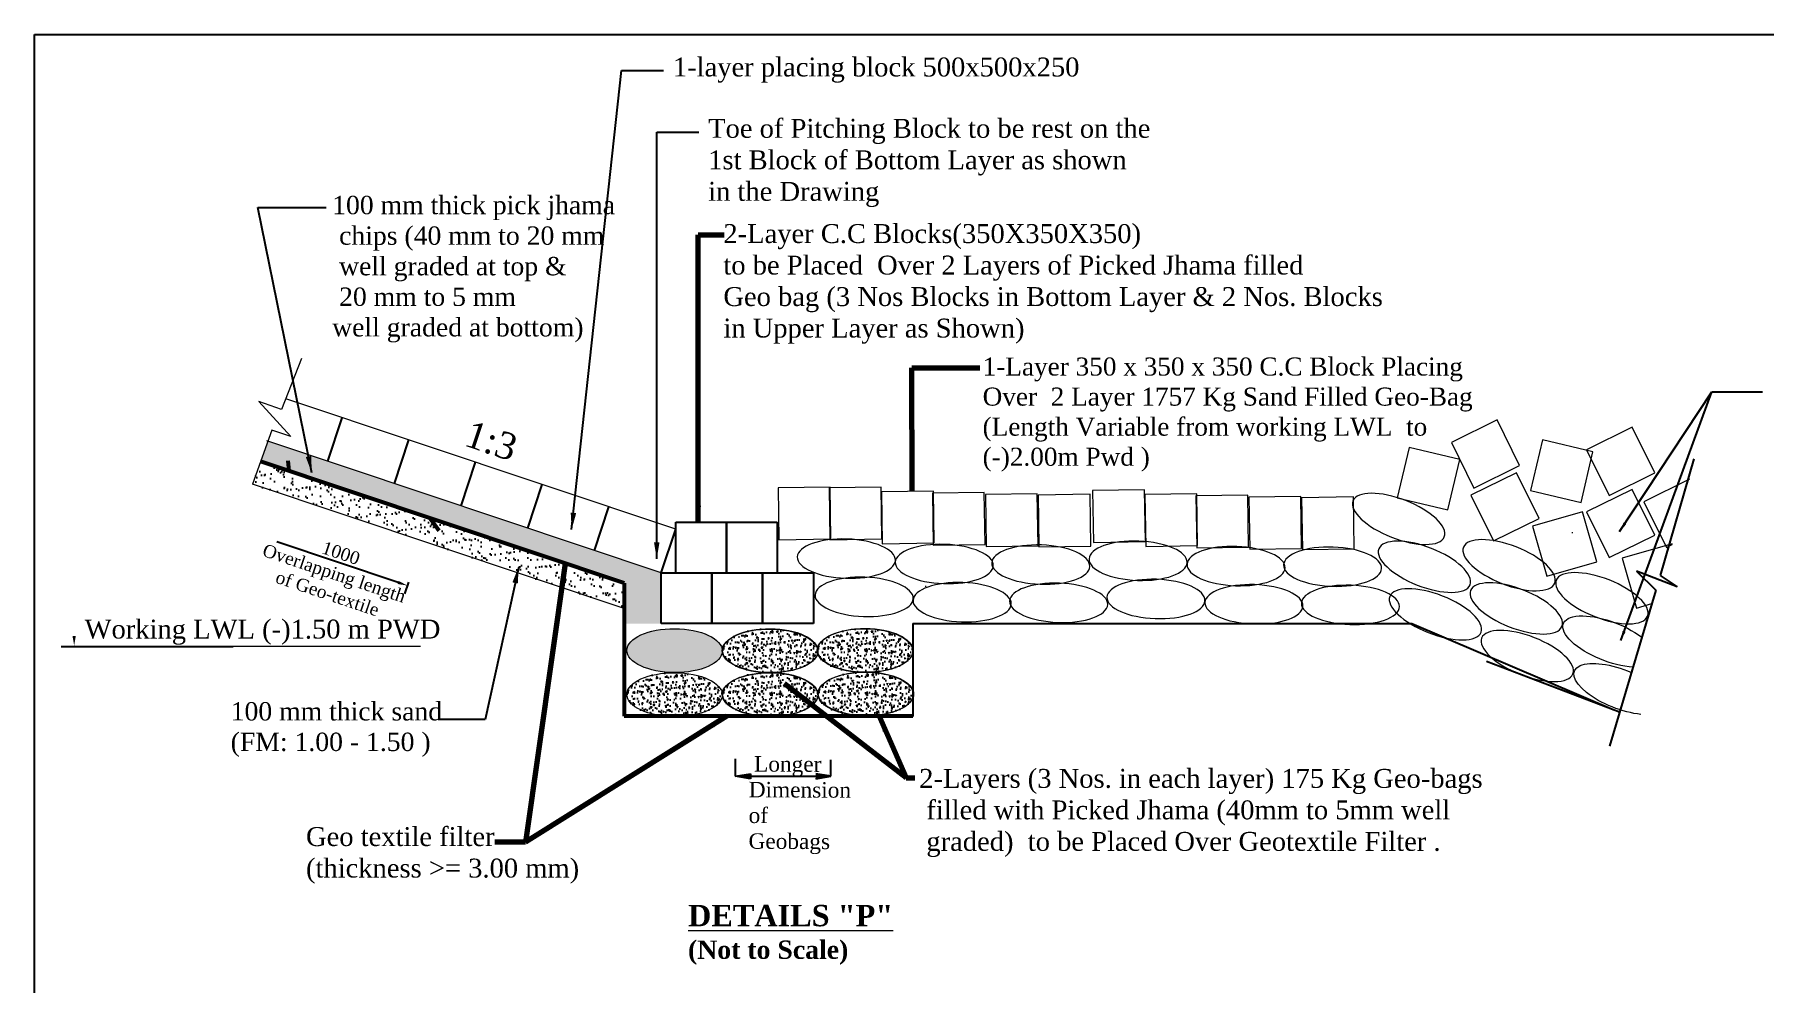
# Model space of a CAD drawing. Header units: metres. Extents: x -2434 to 11656, y -15288 to 8109.
# Drawn here: x 2585.4 to 2658, y -14400.9 to -14361.1 of the extents above; entities that cross this region are included whole.
import ezdxf

# ---------------------------------------------------------------- set-up
doc = ezdxf.new("R2010")
doc.units = ezdxf.units.M
doc.layers.add('LINE', color=7, linetype='Continuous')
doc.styles.get("Standard").update_dxf_attribs({"font": 'times.ttf'})
doc.dimstyles.get("Standard").update_dxf_attribs({"dimtxt": 0.5, "dimasz": 0.4075, "dimexe": 0.364, "dimexo": 0.219, "dimgap": 0.09, "dimtad": 0, "dimdec": 0, "dimlfac": 1000, "dimzin": 0, "dimdsep": 46, "dimtxsty": 'Standard', "dimcen": 0.09, "dimadec": 0, "dimazin": 0, "dimtfac": 1, "dimtdec": 0, "dimtofl": 0, "dimtmove": 0, "dimatfit": 3, "dimfxl": 1, "dimtolj": 1, "dimtzin": 0, "dimarcsym": 0})

# ---------------------------------------------------------------- blocks, each defined once
blk = doc.blocks.new('0.35')
at = {"color": 0, "linetype": 'Continuous', "lineweight": -3, "ltscale": 0.5}
for p, q in [((1035.635, 411.98), (1035.985, 411.98)), ((1035.635, 411.63), (1035.635, 411.98)), ((1035.985, 411.98), (1035.985, 411.63)), ((1035.985, 411.63), (1035.635, 411.63))]:
    blk.add_line(p, q, dxfattribs=at)

msp = doc.modelspace()

# ---------------------------------------------------------------- hatches: boundary and pattern name
at = {"linetype": 'Continuous', "lineweight": -3, "ltscale": 0.5}
h = msp.add_hatch(dxfattribs=at)
h.set_pattern_fill('AR-CONC', color=0, scale=0.0027, style=0)
h.set_pattern_definition([(50, (1828.19735, -14495.67746), (0.4918986, -0.04303553), [0.051435, -0.565785]), (355, (1828.19735, -14495.67746), (-0.09515563, 0.51585294), [0.041148, -0.452628]), (100.451, (1828.23834, -14495.68104), (0.39674475, 0.47281506), [0.043713, -0.480843]), (46.1842, (1828.19735, -14495.5403), (0.7319134, -0.1135143), [0.0771525, -0.8486775]), (96.6356, (1828.25835, -14495.54976), (0.64099143, 0.668049), [0.0655695, -0.7212645]), (351.184, (1828.19735, -14495.5403), (0.6409924, 0.6680478), [0.061722, -0.678942]), (21, (1828.26593, -14495.5746), (0.40936018, -0.2761169), [0.051435, -0.565785]), (326, (1828.26593, -14495.5746), (0.16686548, 0.4973075), [0.041148, -0.452628]), (71.4514, (1828.30005, -14495.5976), (0.57622453, 0.22119172), [0.043713, -0.480843]), (37.5, (1828.19735, -14495.67746), (0.00833923, 0.228298605), [0, -0.4471416, 0, -0.459486, 0, -0.4543425]), (7.5, (1828.19735, -14495.67746), (0.18041309, 0.27048755), [0, -0.2619756, 0, -0.4368546, 0, -0.1731645]), (327.5, (1828.04442, -14495.67746), (0.366094607, -0.01546761), [0, -0.17145, 0, -0.534924, 0, -0.709803]), (317.5, (1827.97584, -14495.67746), (0.39994879, 0.06865153), [0, -0.222885, 0, -0.3552444, 0, -0.504063])])
h.paths.add_polyline_path([(2595.203117, -14378.13772), (2594.899664, -14378.997748), (2610.156027, -14384.103026), (2610.156027, -14385.792114), (2611.712118, -14385.792114), (2611.712118, -14383.662364)])
edge = h.paths.add_edge_path()
edge.add_ellipse((2612.27652, -14386.929412), major_axis=(-2.002045, 0.013106), ratio=0.459670532, start_angle=0, end_angle=360)
h = msp.add_hatch(dxfattribs=at)
h.set_pattern_fill('AR-SAND', color=0, scale=0.0117, style=0)
h.set_pattern_definition([(37.5, (2883.40636, -14041.50546), (-0.01872037, 0.5726135), [0, -0.4517136, 0, -0.505206, 0, -0.4829175]), (7.5, (2883.40636, -14041.50546), (0.5259422, 0.8386854), [0, -0.2436876, 0, -0.4071366, 0, -0.1560195]), (327.5, (2883.0408, -14041.50546), (0.9254611, 0.0016815), [0, -0.14859, 0, -0.534924, 0, -0.698373]), (317.5, (2883.0408, -14041.5055), (0.893361, 0.2608273), [0, -0.074295, 0, -0.3506724, 0, -0.401193])])
h.paths.add_polyline_path([(2610.156027, -14385.164917), (2610.156027, -14384.103026), (2594.899664, -14378.997748), (2594.564553, -14379.9475)])
h = msp.add_hatch(dxfattribs=at)
h.set_pattern_fill('AR-CONC', color=0, scale=0.0027, style=0)
h.set_pattern_definition([(50, (2886.82745, -14040.62345), (0.4918986, -0.04303553), [0.051435, -0.565785]), (355, (2886.82745, -14040.62345), (-0.09515563, 0.51585294), [0.041148, -0.452628]), (100.451, (2886.86845, -14040.62704), (0.39674475, 0.47281506), [0.043713, -0.480843]), (46.1842, (2886.82745, -14040.4863), (0.7319134, -0.1135143), [0.0771525, -0.8486775]), (96.6356, (2886.88845, -14040.49575), (0.6409914, 0.668049), [0.0655695, -0.7212645]), (351.184, (2886.82745, -14040.4863), (0.6409924, 0.6680478), [0.061722, -0.678942]), (21, (2886.89603, -14040.5206), (0.40936018, -0.2761169), [0.051435, -0.565785]), (326, (2886.89603, -14040.5206), (0.1668655, 0.4973075), [0.041148, -0.452628]), (71.4514, (2886.93015, -14040.5436), (0.5762245, 0.2211917), [0.043713, -0.480843]), (37.5, (2886.82745, -14040.62345), (0.00833923, 0.228298605), [0, -0.4471416, 0, -0.459486, 0, -0.4543425]), (7.5, (2886.82745, -14040.62345), (0.18041309, 0.27048755), [0, -0.2619756, 0, -0.4368546, 0, -0.1731645]), (327.5, (2886.67452, -14040.62345), (0.36609461, -0.01546761), [0, -0.17145, 0, -0.534924, 0, -0.709803]), (317.5, (2886.60594, -14040.62345), (0.3999488, 0.06865153), [0, -0.222885, 0, -0.3552444, 0, -0.504063])])
edge = h.paths.add_edge_path()
edge.add_ellipse((2616.291145, -14386.929412), major_axis=(-2.002045, 0.013106), ratio=0.459670532, start_angle=0, end_angle=360)
h = msp.add_hatch(dxfattribs=at)
h.set_pattern_fill('AR-CONC', color=0, scale=0.0027, style=0)
h.set_pattern_definition([(50, (2890.80446, -14040.62345), (0.4918986, -0.04303553), [0.051435, -0.565785]), (355, (2890.80446, -14040.62345), (-0.09515563, 0.51585294), [0.041148, -0.452628]), (100.451, (2890.84545, -14040.62704), (0.39674475, 0.47281506), [0.043713, -0.480843]), (46.1842, (2890.80446, -14040.4863), (0.7319134, -0.1135143), [0.0771525, -0.8486775]), (96.6356, (2890.86545, -14040.49575), (0.6409914, 0.668049), [0.0655695, -0.7212645]), (351.184, (2890.80446, -14040.4863), (0.6409924, 0.6680478), [0.061722, -0.678942]), (21, (2890.87304, -14040.5206), (0.40936018, -0.2761169), [0.051435, -0.565785]), (326, (2890.87304, -14040.5206), (0.1668655, 0.4973075), [0.041148, -0.452628]), (71.4514, (2890.90715, -14040.5436), (0.5762245, 0.2211917), [0.043713, -0.480843]), (37.5, (2890.80446, -14040.62345), (0.00833923, 0.228298605), [0, -0.4471416, 0, -0.459486, 0, -0.4543425]), (7.5, (2890.80446, -14040.62345), (0.18041309, 0.27048755), [0, -0.2619756, 0, -0.4368546, 0, -0.1731645]), (327.5, (2890.65153, -14040.62345), (0.36609461, -0.01546761), [0, -0.17145, 0, -0.534924, 0, -0.709803]), (317.5, (2890.58295, -14040.62345), (0.3999488, 0.06865153), [0, -0.222885, 0, -0.3552444, 0, -0.504063])])
edge = h.paths.add_edge_path()
edge.add_ellipse((2620.268152, -14386.929412), major_axis=(-2.002045, 0.013106), ratio=0.459670532, start_angle=0, end_angle=360)
h = msp.add_hatch(dxfattribs=at)
h.set_pattern_fill('AR-CONC', color=0, scale=0.0027, style=0)
h.set_pattern_definition([(50, (2882.81283, -14042.4707), (0.4918986, -0.04303553), [0.051435, -0.565785]), (355, (2882.81283, -14042.4707), (-0.09515563, 0.51585294), [0.041148, -0.452628]), (100.451, (2882.8538, -14042.4743), (0.39674475, 0.47281506), [0.043713, -0.480843]), (46.1842, (2882.8128, -14042.33353), (0.7319134, -0.1135143), [0.0771525, -0.8486775]), (96.6356, (2882.8738, -14042.343), (0.6409914, 0.668049), [0.0655695, -0.7212645]), (351.184, (2882.8128, -14042.3335), (0.6409924, 0.6680478), [0.061722, -0.678942]), (21, (2882.8814, -14042.36782), (0.40936018, -0.2761169), [0.051435, -0.565785]), (326, (2882.8814, -14042.3678), (0.1668655, 0.4973075), [0.041148, -0.452628]), (71.4514, (2882.9155, -14042.39083), (0.5762245, 0.2211917), [0.043713, -0.480843]), (37.5, (2882.81283, -14042.4707), (0.00833923, 0.228298605), [0, -0.4471416, 0, -0.459486, 0, -0.4543425]), (7.5, (2882.81283, -14042.4707), (0.18041309, 0.27048755), [0, -0.2619756, 0, -0.4368546, 0, -0.1731645]), (327.5, (2882.6599, -14042.4707), (0.36609461, -0.01546761), [0, -0.17145, 0, -0.534924, 0, -0.709803]), (317.5, (2882.5913, -14042.4707), (0.3999488, 0.06865153), [0, -0.222885, 0, -0.3552444, 0, -0.504063])])
edge = h.paths.add_edge_path()
edge.add_ellipse((2612.27652, -14388.776652), major_axis=(-2.002045, 0.013106), ratio=0.459670532, start_angle=0, end_angle=360)
h = msp.add_hatch(dxfattribs=at)
h.set_pattern_fill('AR-CONC', color=0, scale=0.0027, style=0)
h.set_pattern_definition([(50, (2886.82745, -14042.4593), (0.4918986, -0.04303553), [0.051435, -0.565785]), (355, (2886.82745, -14042.4593), (-0.09515563, 0.51585294), [0.041148, -0.452628]), (100.451, (2886.86845, -14042.4629), (0.39674475, 0.47281506), [0.043713, -0.480843]), (46.1842, (2886.82745, -14042.32215), (0.7319134, -0.1135143), [0.0771525, -0.8486775]), (96.6356, (2886.88845, -14042.3316), (0.6409914, 0.668049), [0.0655695, -0.7212645]), (351.184, (2886.82745, -14042.32215), (0.6409924, 0.6680478), [0.061722, -0.678942]), (21, (2886.89603, -14042.35644), (0.40936018, -0.2761169), [0.051435, -0.565785]), (326, (2886.89603, -14042.35644), (0.1668655, 0.4973075), [0.041148, -0.452628]), (71.4514, (2886.93015, -14042.37945), (0.5762245, 0.2211917), [0.043713, -0.480843]), (37.5, (2886.82745, -14042.45931), (0.00833923, 0.228298605), [0, -0.4471416, 0, -0.459486, 0, -0.4543425]), (7.5, (2886.82745, -14042.45931), (0.18041309, 0.27048755), [0, -0.2619756, 0, -0.4368546, 0, -0.1731645]), (327.5, (2886.67452, -14042.45931), (0.36609461, -0.01546761), [0, -0.17145, 0, -0.534924, 0, -0.709803]), (317.5, (2886.60594, -14042.4593), (0.3999488, 0.06865153), [0, -0.222885, 0, -0.3552444, 0, -0.504063])])
edge = h.paths.add_edge_path()
edge.add_ellipse((2616.291145, -14388.765273), major_axis=(-2.002045, 0.013106), ratio=0.459670532, start_angle=0, end_angle=360)
h = msp.add_hatch(dxfattribs=at)
h.set_pattern_fill('AR-CONC', color=0, scale=0.0027, style=0)
h.set_pattern_definition([(50, (2890.82963, -14042.44674), (0.4918986, -0.04303553), [0.051435, -0.565785]), (355, (2890.82963, -14042.44674), (-0.09515563, 0.51585294), [0.041148, -0.452628]), (100.451, (2890.8706, -14042.45033), (0.39674475, 0.47281506), [0.043713, -0.480843]), (46.1842, (2890.8296, -14042.3096), (0.7319134, -0.1135143), [0.0771525, -0.8486775]), (96.6356, (2890.8906, -14042.31904), (0.6409914, 0.668049), [0.0655695, -0.7212645]), (351.184, (2890.8296, -14042.3096), (0.6409924, 0.6680478), [0.061722, -0.678942]), (21, (2890.8982, -14042.34387), (0.40936018, -0.2761169), [0.051435, -0.565785]), (326, (2890.8982, -14042.34387), (0.1668655, 0.4973075), [0.041148, -0.452628]), (71.4514, (2890.9323, -14042.3669), (0.5762245, 0.2211917), [0.043713, -0.480843]), (37.5, (2890.82963, -14042.44674), (0.00833923, 0.228298605), [0, -0.4471416, 0, -0.459486, 0, -0.4543425]), (7.5, (2890.82963, -14042.44674), (0.18041309, 0.27048755), [0, -0.2619756, 0, -0.4368546, 0, -0.1731645]), (327.5, (2890.6767, -14042.44674), (0.36609461, -0.01546761), [0, -0.17145, 0, -0.534924, 0, -0.709803]), (317.5, (2890.60812, -14042.44674), (0.3999488, 0.06865153), [0, -0.222885, 0, -0.3552444, 0, -0.504063])])
edge = h.paths.add_edge_path()
edge.add_ellipse((2620.293321, -14388.752699), major_axis=(-2.002045, 0.013106), ratio=0.459670532, start_angle=0, end_angle=360)
h = msp.add_hatch(color=0, dxfattribs=at)
h.set_gradient(color1=(255, 255, 255), one_color=1, tint=1, name='CYLINDER')
h.paths.add_polyline_path([(2614.831238, -14392.20019), (2615.461238, -14392.30519), (2615.461238, -14392.09519)])
h = msp.add_hatch(color=0, dxfattribs=at)
h.set_gradient(color1=(255, 255, 255), one_color=1, tint=1, name='CYLINDER')
h.paths.add_polyline_path([(2618.834026, -14392.20019), (2618.204026, -14392.30519), (2618.204026, -14392.09519)])

# ---------------------------------------------------------------- linework, layer by layer
at = {"color": 0, "linetype": 'Continuous', "lineweight": -3, "ltscale": 0.5}
for p, q in [((2597.716025, -14378.97865), (2598.326754, -14377.153641)), ((2600.515244, -14379.915393), (2601.125973, -14378.090384)), ((2603.314462, -14380.852136), (2603.925191, -14379.027127)), ((2655.053847, -14378.874513), (2653.650038, -14383.771411)), ((2606.113681, -14381.788878), (2606.72441, -14379.963869)), ((2608.912899, -14382.725621), (2609.523628, -14380.900612)), ((2611.712118, -14383.662364), (2612.322847, -14381.837355)), ((2654.362028, -14384.249858), (2652.655653, -14383.599651)), ((2652.655653, -14383.599651), (2653.465881, -14384.384801)), ((2653.465881, -14384.384801), (2651.518361, -14390.9329)), ((2653.650038, -14383.771411), (2654.362028, -14384.249858)), ((2622.281778, -14385.792114), (2643.218334, -14385.792114)), ((2646.358542, -14387.364186), (2651.946048, -14389.494898)), ((2614.831238, -14392.20019), (2614.831238, -14391.463226)), ((2618.834026, -14392.20019), (2618.834026, -14391.50494)), ((2614.831238, -14392.20019), (2615.461238, -14392.09519)), ((2615.461238, -14392.30519), (2614.831238, -14392.20019)), ((2615.461238, -14392.09519), (2615.461238, -14392.30519)), ((2615.461238, -14392.20019), (2618.204026, -14392.20019)), ((2618.834026, -14392.20019), (2618.204026, -14392.09519)), ((2618.204026, -14392.30519), (2618.834026, -14392.20019))]:
    msp.add_line(p, q, dxfattribs=at)
at = {"color": 0, "lineweight": -3, "ltscale": 0.5}
for p, q in [((2600.67251, -14384.068276), (2595.587672, -14382.366723)), ((2601.106548, -14384.055344), (2600.943437, -14384.542776)), ((2586.526922, -14386.759656), (2593.743252, -14386.757258))]:
    msp.add_line(p, q, dxfattribs=at)
at = {"color": 0, "linetype": 'Continuous', "lineweight": -3, "ltscale": 0.5}
for points in [[(2600.694063, -14384.00387), (2600.650958, -14384.132682), (2601.058948, -14384.197591)], [(2587.004961, -14386.314722), (2587.140792, -14386.314088), (2587.074778, -14386.721901)]]:
    msp.add_solid(points, dxfattribs=at)
at = {"layer": 'LINE', "color": 7, "lineweight": 13, "ltscale": 0.5}
for p, q in [((2612.322847, -14381.837355), (2595.958031, -14376.360961)), ((2611.712118, -14383.662364), (2595.159035, -14378.122968)), ((2610.156027, -14385.164917), (2594.566698, -14379.948218)), ((2601.617178, -14386.757258), (2593.743252, -14386.757258))]:
    msp.add_line(p, q, dxfattribs=at)
at = {"layer": 'LINE', "color": 7, "lineweight": 53, "ltscale": 0.5}
for p, q in [((2610.156027, -14384.103026), (2594.899664, -14378.997748)), ((2596.102153, -14379.400141), (2596.049943, -14378.967142)), ((2602.013828, -14381.37838), (2602.384461, -14381.890206)), ((2610.156027, -14384.103026), (2610.156027, -14386.757258)), ((2610.156027, -14386.757258), (2610.156027, -14389.681725)), ((2622.281778, -14389.676553), (2610.156027, -14389.681725))]:
    msp.add_line(p, q, dxfattribs=at)
at = {"layer": 'LINE', "color": 7, "ltscale": 0.5}
for p, q in [((2622.281778, -14385.792114), (2622.281778, -14389.697136)), ((2643.218334, -14385.792114), (2651.67085, -14389.40227))]:
    msp.add_line(p, q, dxfattribs=at)
at = {"layer": 'LINE', "color": 0, "linetype": 'ByBlock', "lineweight": -3, "ltscale": 0.5}
msp.add_lwpolyline([(2585.413258, -14361.079859), (2698.371507, -14361.079859), (2698.371507, -14438.863767), (2585.413258, -14438.863767)], close=True, dxfattribs=at)
at = {"layer": 'LINE', "color": 7, "lineweight": 13, "ltscale": 0.5}
for points in [[(2596.620976, -14374.671257), (2595.779896, -14376.814988), (2594.821361, -14376.473034), (2596.16229, -14377.949377), (2595.365421, -14377.677726), (2594.564553, -14379.9475)], [(2654.880523, -14379.735975), (2652.965366, -14380.68421), (2653.913601, -14382.599367), (2654.154487, -14382.480099)], [(2649.960675, -14381.995854), (2649.960675, -14381.956007)], [(2654.154487, -14382.480099), (2654.143531, -14382.442183), (2652.050182, -14383.047059), (2652.655058, -14385.140408), (2653.296254, -14384.955134)], [(2622.827151, -14384.252144), (2622.827151, -14384.212297)]]:
    msp.add_lwpolyline(points, dxfattribs=at)
for points in [[(2644.88287, -14378.195963), (2645.831105, -14380.11112), (2647.746262, -14379.162886), (2646.798028, -14377.247728)], [(2650.554374, -14378.499874), (2651.502608, -14380.415031), (2653.417766, -14379.466797), (2652.469531, -14377.551639)], [(2645.235587, -14378.9032), (2643.11532, -14378.400756), (2642.612875, -14380.521023), (2644.733143, -14381.023467)], [(2650.826709, -14378.589109), (2648.706442, -14378.086665), (2648.203998, -14380.206933), (2650.324265, -14380.709377)], [(2645.699769, -14380.411781), (2646.648004, -14382.326939), (2648.563161, -14381.378704), (2647.614926, -14379.463547)], [(2616.656737, -14382.275894), (2618.835481, -14382.243405), (2618.802992, -14380.06466), (2616.624247, -14380.097149)], [(2618.796204, -14382.275894), (2620.974948, -14382.243405), (2620.942459, -14380.06466), (2618.763715, -14380.097149)], [(2620.991967, -14382.444684), (2623.170712, -14382.412195), (2623.138223, -14380.233451), (2620.959478, -14380.26594)], [(2623.131435, -14382.500948), (2625.310179, -14382.468459), (2625.27769, -14380.289714), (2623.098945, -14380.322203)], [(2625.355346, -14382.557211), (2627.534091, -14382.524722), (2627.501602, -14380.345978), (2625.322857, -14380.378467)], [(2627.56823, -14382.579327), (2629.746974, -14382.546837), (2629.714485, -14380.368093), (2627.535741, -14380.400582)], [(2629.85789, -14382.387833), (2632.036635, -14382.355344), (2632.004146, -14380.176599), (2629.825401, -14380.209089)], [(2632.053654, -14382.556624), (2634.232398, -14382.524135), (2634.199909, -14380.34539), (2632.021165, -14380.377879)], [(2634.193121, -14382.612887), (2636.371866, -14382.580398), (2636.339377, -14380.401654), (2634.160632, -14380.434143)], [(2636.417033, -14382.669151), (2638.595777, -14382.636662), (2638.563288, -14380.457917), (2636.384544, -14380.490406)], [(2638.629916, -14382.691266), (2640.808661, -14382.658777), (2640.776172, -14380.480032), (2638.597427, -14380.512522)], [(2650.554374, -14381.109968), (2651.502608, -14383.025125), (2653.417766, -14382.076891), (2652.469531, -14380.161733)], [(2648.894383, -14383.801271), (2650.987731, -14383.196395), (2650.382855, -14381.103046), (2648.289507, -14381.707922)]]:
    msp.add_lwpolyline(points, close=True, dxfattribs=at)
at = {"layer": 'LINE', "color": 7, "lineweight": 9, "ltscale": 0.5, "extrusion": (0, 0, -1)}
for centre, major_axis in [((2642.669443, -14381.399774), (-1.916628, 0.752799)), ((2619.484662, -14383.068457), (-2.057842, 0.073865)), ((2643.750288, -14383.4098), (-1.916628, 0.752799)), ((2647.304955, -14383.343152), (-1.916628, 0.752799)), ((2623.598031, -14383.292227), (-2.057842, 0.073865)), ((2627.649298, -14383.318799), (-2.057842, 0.073865)), ((2631.732351, -14383.157153), (-2.057842, 0.073865)), ((2635.845719, -14383.380924), (-2.057842, 0.073865)), ((2639.896986, -14383.407495), (-2.057842, 0.073865)), ((2651.199883, -14384.730096), (-1.916628, 0.752799)), ((2620.234263, -14384.67098), (-2.057842, 0.073865)), ((2624.347632, -14384.894751), (-2.057842, 0.073865)), ((2628.398899, -14384.921322), (-2.057842, 0.073865)), ((2632.481952, -14384.759676), (-2.057842, 0.073865)), ((2636.595321, -14384.983447), (-2.057842, 0.073865)), ((2640.646587, -14385.010018), (-2.057842, 0.073865)), ((2644.213211, -14385.404973), (-1.916628, 0.752799)), ((2647.606308, -14385.158437), (-1.916628, 0.752799)), ((2648.069231, -14387.153609), (-1.916628, 0.752799))]:
    msp.add_ellipse(centre, major_axis=major_axis, ratio=0.39992161, dxfattribs=at)
for centre, start_param, end_param in [((2651.501237, -14386.54538), 4.012989173, 8.485116796), ((2651.96416, -14388.540553), 4.087337156, 7.9442388)]:
    msp.add_ellipse(centre, major_axis=(-1.916628, 0.752799), ratio=0.39992161, start_param=start_param, end_param=end_param, dxfattribs=at)
at = {"layer": 'LINE', "color": 7, "lineweight": 9, "ltscale": 0.5}
for centre in [(2612.27652, -14386.929412), (2616.280488, -14386.942368), (2616.291145, -14386.929412), (2620.268152, -14386.929412), (2620.281856, -14386.917751), (2612.27652, -14388.776652), (2616.280488, -14388.778229), (2616.291145, -14388.765273), (2620.293321, -14388.752699), (2620.307025, -14388.741038)]:
    msp.add_ellipse(centre, major_axis=(-2.002045, 0.013106), ratio=0.459670532, dxfattribs=at)

# ---------------------------------------------------------------- block references
at = {"color": 0, "linetype": 'Continuous', "lineweight": -3, "xscale": 6.085000000000036, "yscale": 6.085000000006403, "zscale": 6.085}
for p in [(-3689.514817, -16888.44071), (-3687.385067, -16888.44071), (-3690.125683, -16890.561803), (-3687.995933, -16890.561803), (-3685.866183, -16890.561803)]:
    msp.add_blockref('0.35', p, dxfattribs=at)

# ---------------------------------------------------------------- texts
at = {"color": 0, "linetype": 'Continuous', "lineweight": -3, "ltscale": 0.5, "insert": (2597.990071, -14383.683799), "char_height": 0.75, "attachment_point": 5, "rotation": 341.49807325}
msp.add_mtext('\\A1;{\\H0.7143x;1000\\POverlapping length\\Pof Geo-textile}', dxfattribs=at)
at = {"layer": 'LINE', "color": 0, "linetype": 'ByBlock', "ltscale": 0.5}
msp.add_text('1:3', height=1.1159257, rotation=341.44864003, dxfattribs=at).set_placement((2603.3861, -14378.305088))
at = {"layer": 'LINE', "color": 0, "linetype": 'ByBlock', "lineweight": -3, "ltscale": 0.5, "char_height": 0.79300115, "attachment_point": 1}
for s, insert in [('1-layer placing block 500x500x250', (2612.206827, -14362.043125)), ('Toe of Pitching Block to be rest on the \\P1st Block of Bottom Layer as shown \\Pin the Drawing', (2613.686238, -14364.61721)), ('2-Layer C.C Blocks(350X350X350)\\Pto be Placed  Over 2 Layers of Picked Jhama filled\\PGeo bag (3 Nos Blocks in Bottom Layer & 2 Nos. Blocks\\Pin Upper Layer as Shown)', (2614.324758, -14369.032197)), ('Working LWL (-)1.50 m PWD', (2587.512735, -14385.628786)), ('2-Layers (3 Nos. in each layer) 175 Kg Geo-bags \\P filled with Picked Jhama (40mm to 5mm well\\P graded)  to be Placed Over Geotextile Filter .', (2622.545376, -14391.893066)), ('Geo textile filter \\P(thickness >= 3.00 mm) ', (2596.806226, -14394.33521))]:
    msp.add_mtext(s, dxfattribs=dict(at, insert=insert))
at = {"layer": 'LINE', "color": 0, "linetype": 'ByBlock', "lineweight": 40, "ltscale": 0.5, "char_height": 0.76914916, "attachment_point": 1}
for s, insert in [('100 mm thick pick jhama\\P chips (40 mm to 20 mm\\P well graded at top &\\P 20 mm to 5 mm \\Pwell graded at bottom) ', (2597.903945, -14367.846735)), ('100 mm thick sand \\P(FM: 1.00 - 1.50 )', (2593.644349, -14389.089342))]:
    msp.add_mtext(s, dxfattribs=dict(at, insert=insert))
at = {"layer": 'LINE', "color": 7, "lineweight": 13, "ltscale": 0.5, "attachment_point": 1}
for s, insert, char_height, width in [('1-Layer 350 x 350 x 350 C.C Block Placing\\POver  2 Layer 1757 Kg Sand Filled Geo-Bag^J(Length Variable from working LWL  to \\P(-)2.00m Pwd )', (2625.207055, -14374.629626), 0.75675118, 29.08259528), ('{\\fTimes New Roman|b1|i0|c0|p18;\\H1.432x;\\LDETAILS "P"\\P\\H0.8603x;\\l(Not to Scale)}', (2612.84016, -14397.597638), 0.62600131, 10.15759516)]:
    msp.add_mtext(s, dxfattribs=dict(at, insert=insert, char_height=char_height, width=width))
at = {"layer": 'LINE', "color": 7, "lineweight": 13, "ltscale": 0.5, "insert": (2615.396095, -14391.353894), "char_height": 0.5826227, "width": 4.46570545, "attachment_point": 1, "rotation": 359.74054367}
msp.add_mtext(' {\\H1.112x;Longer Dimension of Geobags}', dxfattribs=at)

# ---------------------------------------------------------------- leaders
at = {"color": 0, "linetype": 'Continuous', "lineweight": -3, "ltscale": 0.5}
for points, override in [([(2607.955959, -14381.845653), (2610.048665, -14362.592516), (2611.808974, -14362.592516)], {"dimasz": 0.7, "dimgap": 0.09, "dimtad": 0, "dimfxl": 0.15, "dimfxlon": 1}), ([(2611.528076, -14383.083319), (2611.528076, -14365.166601), (2613.288386, -14365.166601)], {"dimasz": 0.7, "dimgap": 0.09, "dimtad": 0, "dimfxl": 0.15, "dimfxlon": 1}), ([(2597.049522, -14379.468063), (2594.781414, -14368.328627), (2597.655196, -14368.328627)], {"dimasz": 0.7, "dimgap": 0.09, "dimtad": 0, "dimfxl": 0.15, "dimfxlon": 1}), ([(2651.941503, -14381.931807), (2655.818157, -14376.065297), (2657.943194, -14376.065297)], {"dimgap": 0.09, "dimtad": 0}), ([(2651.990839, -14386.505561), (2655.818157, -14376.065297)], {"dimgap": 0.09, "dimtad": 0}), ([(2605.732832, -14383.406188), (2604.328234, -14389.816787), (2602.427963, -14389.816787)], {"dimasz": 0.7, "dimgap": 0.09, "dimtad": 0, "dimfxl": 0.15, "dimfxlon": 1})]:
    msp.add_leader(points, dimstyle='Standard', override=override, dxfattribs=at)
at = {"layer": 'LINE', "color": 7, "lineweight": 13, "ltscale": 0.5}
for points in [[(2613.273343, -14381.541271), (2613.273343, -14369.48786), (2614.351901, -14369.48786)], [(2622.248766, -14380.246714), (2622.232759, -14375.064176), (2625.085168, -14375.064176)], [(2607.68782, -14383.277084), (2606.01898, -14394.971627)], [(2616.87045, -14388.309909), (2621.992894, -14392.263623)], [(2614.463294, -14389.679888), (2606.01898, -14394.971627), (2604.729239, -14394.971627)], [(2620.843162, -14389.646342), (2621.992894, -14392.263623), (2622.361093, -14392.263623)]]:
    msp.add_leader(points, dimstyle='Standard', override={"dimtxt": 0.9, "dimasz": 0.7, "dimclrd": 7, "dimclre": 7, "dimclrt": 7, "dimlwd": 65535, "dimlwe": 65535}, dxfattribs=at)

doc.saveas('drawing.dxf')
